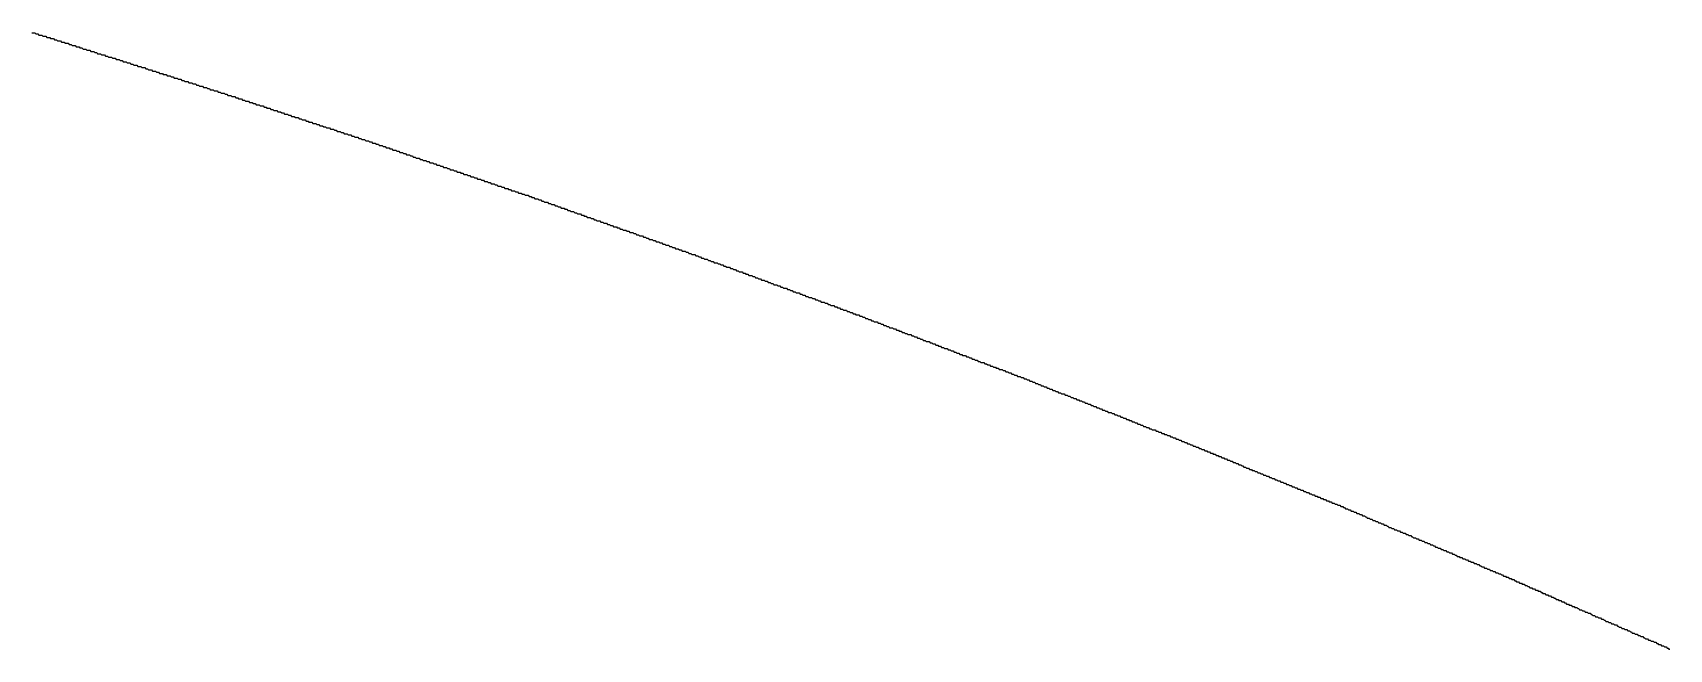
# Model space of a CAD drawing. Header units: millimetres. Extents: x 41 to 1041, y 1148 to 1248.
# Drawn here: x 300.24 to 314.35, y 1179.87 to 1185.18 of the extents above; entities that cross this region are included whole.
import ezdxf

# ---------------------------------------------------------------- set-up
doc = ezdxf.new("R2010")
doc.units = ezdxf.units.MM

msp = doc.modelspace()

# ---------------------------------------------------------------- linework, layer by layer
at = {"color": 3}
msp.add_polyline3d([(300.238, 1185.175, 0), (300.247, 1185.175, 0), (300.255, 1185.175, 0), (300.264, 1185.175, 0), (300.272, 1185.165, 0), (300.281, 1185.165, 0), (300.289, 1185.165, 0), (300.298, 1185.155, 0), (300.306, 1185.155, 0), (300.315, 1185.155, 0), (300.323, 1185.155, 0), (300.331, 1185.145, 0), (300.34, 1185.145, 0), (300.348, 1185.145, 0), (300.357, 1185.145, 0), (300.365, 1185.135, 0), (300.374, 1185.135, 0), (300.382, 1185.135, 0), (300.391, 1185.135, 0), (300.399, 1185.125, 0), (300.408, 1185.125, 0), (300.416, 1185.125, 0), (300.425, 1185.125, 0), (300.433, 1185.115, 0), (300.441, 1185.115, 0), (300.45, 1185.115, 0), (300.458, 1185.105, 0), (300.467, 1185.105, 0), (300.475, 1185.105, 0), (300.484, 1185.105, 0), (300.492, 1185.095, 0), (300.501, 1185.095, 0), (300.509, 1185.095, 0), (300.517, 1185.095, 0), (300.526, 1185.085, 0), (300.534, 1185.085, 0), (300.543, 1185.085, 0), (300.551, 1185.085, 0), (300.56, 1185.075, 0), (300.568, 1185.075, 0), (300.577, 1185.075, 0), (300.585, 1185.065, 0), (300.593, 1185.065, 0), (300.602, 1185.065, 0), (300.61, 1185.065, 0), (300.619, 1185.055, 0), (300.627, 1185.055, 0), (300.636, 1185.055, 0), (300.644, 1185.055, 0), (300.652, 1185.045, 0), (300.661, 1185.045, 0), (300.669, 1185.045, 0), (300.678, 1185.035, 0), (300.686, 1185.035, 0), (300.695, 1185.035, 0), (300.703, 1185.035, 0), (300.712, 1185.025, 0), (300.72, 1185.025, 0), (300.728, 1185.025, 0), (300.737, 1185.025, 0), (300.745, 1185.015, 0), (300.754, 1185.015, 0), (300.762, 1185.015, 0), (300.771, 1185.015, 0), (300.779, 1185.005, 0), (300.788, 1185.005, 0), (300.796, 1185.005, 0), (300.804, 1184.995, 0), (300.813, 1184.995, 0), (300.821, 1184.995, 0), (300.83, 1184.995, 0), (300.838, 1184.985, 0), (300.847, 1184.985, 0), (300.855, 1184.985, 0), (300.864, 1184.985, 0), (300.872, 1184.975, 0), (300.88, 1184.975, 0), (300.889, 1184.975, 0), (300.897, 1184.965, 0), (300.906, 1184.965, 0), (300.914, 1184.965, 0), (300.923, 1184.965, 0), (300.931, 1184.955, 0), (300.94, 1184.955, 0), (300.948, 1184.955, 0), (300.956, 1184.955, 0), (300.965, 1184.945, 0), (300.973, 1184.945, 0), (300.982, 1184.945, 0), (300.99, 1184.945, 0), (300.999, 1184.935, 0), (301.007, 1184.935, 0), (301.016, 1184.935, 0), (301.024, 1184.925, 0), (301.032, 1184.925, 0), (301.041, 1184.925, 0), (301.049, 1184.925, 0), (301.058, 1184.915, 0), (301.066, 1184.915, 0), (301.075, 1184.915, 0), (301.083, 1184.915, 0), (301.091, 1184.905, 0), (301.1, 1184.905, 0), (301.108, 1184.905, 0), (301.117, 1184.895, 0), (301.125, 1184.895, 0), (301.134, 1184.895, 0), (301.142, 1184.895, 0), (301.151, 1184.885, 0), (301.159, 1184.885, 0), (301.167, 1184.885, 0), (301.176, 1184.885, 0), (301.184, 1184.875, 0), (301.193, 1184.875, 0), (301.201, 1184.875, 0), (301.21, 1184.875, 0), (301.218, 1184.865, 0), (301.227, 1184.865, 0), (301.235, 1184.865, 0), (301.243, 1184.855, 0), (301.252, 1184.855, 0), (301.26, 1184.855, 0), (301.269, 1184.855, 0), (301.277, 1184.845, 0), (301.286, 1184.845, 0), (301.294, 1184.845, 0), (301.303, 1184.845, 0), (301.311, 1184.835, 0), (301.319, 1184.835, 0), (301.328, 1184.835, 0), (301.336, 1184.825, 0), (301.345, 1184.825, 0), (301.353, 1184.825, 0), (301.362, 1184.825, 0), (301.37, 1184.815, 0), (301.379, 1184.815, 0), (301.387, 1184.815, 0), (301.395, 1184.815, 0), (301.404, 1184.805, 0), (301.412, 1184.805, 0), (301.421, 1184.805, 0), (301.429, 1184.805, 0), (301.438, 1184.795, 0), (301.446, 1184.795, 0), (301.455, 1184.795, 0), (301.463, 1184.785, 0), (301.471, 1184.785, 0), (301.48, 1184.785, 0), (301.488, 1184.785, 0), (301.497, 1184.775, 0), (301.505, 1184.775, 0), (301.514, 1184.775, 0), (301.522, 1184.775, 0), (301.531, 1184.765, 0), (301.539, 1184.765, 0), (301.547, 1184.765, 0), (301.556, 1184.755, 0), (301.564, 1184.755, 0), (301.573, 1184.755, 0), (301.581, 1184.755, 0), (301.59, 1184.745, 0), (301.598, 1184.745, 0), (301.606, 1184.745, 0), (301.615, 1184.745, 0), (301.623, 1184.735, 0), (301.632, 1184.735, 0), (301.64, 1184.735, 0), (301.649, 1184.735, 0), (301.657, 1184.725, 0), (301.666, 1184.725, 0), (301.674, 1184.725, 0), (301.682, 1184.715, 0), (301.691, 1184.715, 0), (301.699, 1184.715, 0), (301.708, 1184.715, 0), (301.716, 1184.705, 0), (301.725, 1184.705, 0), (301.733, 1184.705, 0), (301.742, 1184.705, 0), (301.75, 1184.695, 0), (301.758, 1184.695, 0), (301.767, 1184.695, 0), (301.775, 1184.685, 0), (301.784, 1184.685, 0), (301.792, 1184.685, 0), (301.801, 1184.685, 0), (301.809, 1184.675, 0), (301.817, 1184.675, 0), (301.826, 1184.675, 0), (301.834, 1184.675, 0), (301.843, 1184.665, 0), (301.851, 1184.665, 0), (301.86, 1184.665, 0), (301.868, 1184.655, 0), (301.876, 1184.655, 0), (301.885, 1184.655, 0), (301.893, 1184.655, 0), (301.902, 1184.645, 0), (301.91, 1184.645, 0), (301.918, 1184.645, 0), (301.927, 1184.635, 0), (301.935, 1184.635, 0), (301.944, 1184.635, 0), (301.952, 1184.635, 0), (301.961, 1184.625, 0), (301.969, 1184.625, 0), (301.977, 1184.625, 0), (301.986, 1184.625, 0), (301.994, 1184.615, 0), (302.003, 1184.615, 0), (302.011, 1184.615, 0), (302.019, 1184.605, 0), (302.028, 1184.605, 0), (302.036, 1184.605, 0), (302.045, 1184.605, 0), (302.053, 1184.595, 0), (302.061, 1184.595, 0), (302.07, 1184.595, 0), (302.078, 1184.585, 0), (302.087, 1184.585, 0), (302.095, 1184.585, 0), (302.104, 1184.585, 0), (302.112, 1184.575, 0), (302.12, 1184.575, 0), (302.129, 1184.575, 0), (302.137, 1184.575, 0), (302.146, 1184.565, 0), (302.154, 1184.565, 0), (302.162, 1184.565, 0), (302.171, 1184.555, 0), (302.179, 1184.555, 0), (302.188, 1184.555, 0), (302.196, 1184.555, 0), (302.205, 1184.545, 0), (302.213, 1184.545, 0), (302.221, 1184.545, 0), (302.23, 1184.545, 0), (302.238, 1184.535, 0), (302.247, 1184.535, 0), (302.255, 1184.535, 0), (302.263, 1184.525, 0), (302.272, 1184.525, 0), (302.28, 1184.525, 0), (302.289, 1184.525, 0), (302.297, 1184.515, 0), (302.306, 1184.515, 0), (302.314, 1184.515, 0), (302.322, 1184.505, 0), (302.331, 1184.505, 0), (302.339, 1184.505, 0), (302.348, 1184.505, 0), (302.356, 1184.495, 0), (302.364, 1184.495, 0), (302.373, 1184.495, 0), (302.381, 1184.495, 0), (302.39, 1184.485, 0), (302.398, 1184.485, 0), (302.407, 1184.485, 0), (302.415, 1184.475, 0), (302.423, 1184.475, 0), (302.432, 1184.475, 0), (302.44, 1184.475, 0), (302.449, 1184.465, 0), (302.457, 1184.465, 0), (302.465, 1184.465, 0), (302.474, 1184.455, 0), (302.482, 1184.455, 0), (302.491, 1184.455, 0), (302.499, 1184.455, 0), (302.508, 1184.445, 0), (302.516, 1184.445, 0), (302.524, 1184.445, 0), (302.533, 1184.445, 0), (302.541, 1184.435, 0), (302.55, 1184.435, 0), (302.558, 1184.435, 0), (302.566, 1184.425, 0), (302.575, 1184.425, 0), (302.583, 1184.425, 0), (302.592, 1184.425, 0), (302.6, 1184.415, 0), (302.609, 1184.415, 0), (302.617, 1184.415, 0), (302.625, 1184.405, 0), (302.634, 1184.405, 0), (302.642, 1184.405, 0), (302.651, 1184.405, 0), (302.659, 1184.395, 0), (302.667, 1184.395, 0), (302.676, 1184.395, 0), (302.684, 1184.395, 0), (302.693, 1184.385, 0), (302.701, 1184.385, 0), (302.71, 1184.385, 0), (302.718, 1184.375, 0), (302.726, 1184.375, 0), (302.735, 1184.375, 0), (302.743, 1184.375, 0), (302.752, 1184.365, 0), (302.76, 1184.365, 0), (302.768, 1184.365, 0), (302.777, 1184.355, 0), (302.785, 1184.355, 0), (302.794, 1184.355, 0), (302.802, 1184.355, 0), (302.811, 1184.345, 0), (302.819, 1184.345, 0), (302.827, 1184.345, 0), (302.836, 1184.345, 0), (302.844, 1184.335, 0), (302.853, 1184.335, 0), (302.861, 1184.335, 0), (302.869, 1184.325, 0), (302.878, 1184.325, 0), (302.886, 1184.325, 0), (302.895, 1184.325, 0), (302.903, 1184.315, 0), (302.912, 1184.315, 0), (302.92, 1184.315, 0), (302.928, 1184.305, 0), (302.937, 1184.305, 0), (302.945, 1184.305, 0), (302.954, 1184.305, 0), (302.962, 1184.295, 0), (302.97, 1184.295, 0), (302.979, 1184.295, 0), (302.987, 1184.295, 0), (302.996, 1184.285, 0), (303.004, 1184.285, 0), (303.013, 1184.285, 0), (303.021, 1184.275, 0), (303.029, 1184.275, 0), (303.038, 1184.275, 0), (303.046, 1184.275, 0), (303.055, 1184.265, 0), (303.063, 1184.265, 0), (303.071, 1184.265, 0), (303.08, 1184.255, 0), (303.088, 1184.255, 0), (303.097, 1184.255, 0), (303.105, 1184.255, 0), (303.114, 1184.245, 0), (303.122, 1184.245, 0), (303.13, 1184.245, 0), (303.139, 1184.245, 0), (303.147, 1184.235, 0), (303.156, 1184.235, 0), (303.164, 1184.235, 0), (303.172, 1184.225, 0), (303.181, 1184.225, 0), (303.189, 1184.225, 0), (303.197, 1184.225, 0), (303.206, 1184.215, 0), (303.214, 1184.215, 0), (303.223, 1184.215, 0), (303.231, 1184.205, 0), (303.239, 1184.205, 0), (303.248, 1184.205, 0), (303.256, 1184.205, 0), (303.265, 1184.195, 0), (303.273, 1184.195, 0), (303.281, 1184.195, 0), (303.29, 1184.185, 0), (303.298, 1184.185, 0), (303.306, 1184.185, 0), (303.315, 1184.185, 0), (303.323, 1184.175, 0), (303.332, 1184.175, 0), (303.34, 1184.175, 0), (303.348, 1184.165, 0), (303.357, 1184.165, 0), (303.365, 1184.165, 0), (303.374, 1184.165, 0), (303.382, 1184.155, 0), (303.39, 1184.155, 0), (303.399, 1184.155, 0), (303.407, 1184.145, 0), (303.415, 1184.145, 0), (303.424, 1184.145, 0), (303.432, 1184.145, 0), (303.441, 1184.135, 0), (303.449, 1184.135, 0), (303.457, 1184.135, 0), (303.466, 1184.125, 0), (303.474, 1184.125, 0), (303.483, 1184.125, 0), (303.491, 1184.125, 0), (303.499, 1184.115, 0), (303.508, 1184.115, 0), (303.516, 1184.115, 0), (303.524, 1184.105, 0), (303.533, 1184.105, 0), (303.541, 1184.105, 0), (303.55, 1184.095, 0), (303.558, 1184.095, 0), (303.566, 1184.095, 0), (303.575, 1184.095, 0), (303.583, 1184.085, 0), (303.592, 1184.085, 0), (303.6, 1184.085, 0), (303.608, 1184.075, 0), (303.617, 1184.075, 0), (303.625, 1184.075, 0), (303.633, 1184.075, 0), (303.642, 1184.065, 0), (303.65, 1184.065, 0), (303.659, 1184.065, 0), (303.667, 1184.055, 0), (303.675, 1184.055, 0), (303.684, 1184.055, 0), (303.692, 1184.055, 0), (303.701, 1184.045, 0), (303.709, 1184.045, 0), (303.717, 1184.045, 0), (303.726, 1184.035, 0), (303.734, 1184.035, 0), (303.742, 1184.035, 0), (303.751, 1184.035, 0), (303.759, 1184.025, 0), (303.768, 1184.025, 0), (303.776, 1184.025, 0), (303.784, 1184.015, 0), (303.793, 1184.015, 0), (303.801, 1184.015, 0), (303.81, 1184.015, 0), (303.818, 1184.005, 0), (303.826, 1184.005, 0), (303.835, 1184.005, 0), (303.843, 1183.995, 0), (303.851, 1183.995, 0), (303.86, 1183.995, 0), (303.868, 1183.995, 0), (303.877, 1183.985, 0), (303.885, 1183.985, 0), (303.893, 1183.985, 0), (303.902, 1183.975, 0), (303.91, 1183.975, 0), (303.919, 1183.975, 0), (303.927, 1183.975, 0), (303.935, 1183.965, 0), (303.944, 1183.965, 0), (303.952, 1183.965, 0), (303.96, 1183.955, 0), (303.969, 1183.955, 0), (303.977, 1183.955, 0), (303.986, 1183.955, 0), (303.994, 1183.945, 0), (304.002, 1183.945, 0), (304.011, 1183.945, 0), (304.019, 1183.935, 0), (304.028, 1183.935, 0), (304.036, 1183.935, 0), (304.044, 1183.935, 0), (304.053, 1183.925, 0), (304.061, 1183.925, 0), (304.069, 1183.925, 0), (304.078, 1183.915, 0), (304.086, 1183.915, 0), (304.095, 1183.915, 0), (304.103, 1183.915, 0), (304.111, 1183.905, 0), (304.12, 1183.905, 0), (304.128, 1183.905, 0), (304.137, 1183.895, 0), (304.145, 1183.895, 0), (304.153, 1183.895, 0), (304.162, 1183.895, 0), (304.17, 1183.885, 0), (304.178, 1183.885, 0), (304.187, 1183.885, 0), (304.195, 1183.875, 0), (304.204, 1183.875, 0), (304.212, 1183.875, 0), (304.22, 1183.875, 0), (304.229, 1183.865, 0), (304.237, 1183.865, 0), (304.246, 1183.865, 0), (304.254, 1183.855, 0), (304.262, 1183.855, 0), (304.271, 1183.855, 0), (304.279, 1183.855, 0), (304.287, 1183.845, 0), (304.296, 1183.845, 0), (304.304, 1183.845, 0), (304.313, 1183.835, 0), (304.321, 1183.835, 0), (304.329, 1183.835, 0), (304.338, 1183.835, 0), (304.346, 1183.825, 0), (304.355, 1183.825, 0), (304.363, 1183.825, 0), (304.371, 1183.815, 0), (304.38, 1183.815, 0), (304.388, 1183.815, 0), (304.396, 1183.815, 0), (304.405, 1183.805, 0), (304.413, 1183.805, 0), (304.422, 1183.805, 0), (304.43, 1183.795, 0), (304.438, 1183.795, 0), (304.447, 1183.795, 0), (304.455, 1183.795, 0), (304.464, 1183.785, 0), (304.472, 1183.785, 0), (304.48, 1183.785, 0), (304.489, 1183.775, 0), (304.497, 1183.775, 0), (304.505, 1183.775, 0), (304.514, 1183.775, 0), (304.522, 1183.765, 0), (304.531, 1183.765, 0), (304.539, 1183.765, 0), (304.547, 1183.755, 0), (304.556, 1183.755, 0), (304.564, 1183.755, 0), (304.572, 1183.745, 0), (304.581, 1183.745, 0), (304.589, 1183.745, 0), (304.597, 1183.745, 0), (304.606, 1183.735, 0), (304.614, 1183.735, 0), (304.622, 1183.735, 0), (304.631, 1183.725, 0), (304.639, 1183.725, 0), (304.647, 1183.725, 0), (304.656, 1183.715, 0), (304.664, 1183.715, 0), (304.673, 1183.715, 0), (304.681, 1183.715, 0), (304.689, 1183.705, 0), (304.698, 1183.705, 0), (304.706, 1183.705, 0), (304.714, 1183.695, 0), (304.723, 1183.695, 0), (304.731, 1183.695, 0), (304.739, 1183.695, 0), (304.748, 1183.685, 0), (304.756, 1183.685, 0), (304.764, 1183.685, 0), (304.773, 1183.675, 0), (304.781, 1183.675, 0), (304.789, 1183.675, 0), (304.798, 1183.665, 0), (304.806, 1183.665, 0), (304.814, 1183.665, 0), (304.823, 1183.665, 0), (304.831, 1183.655, 0), (304.84, 1183.655, 0), (304.848, 1183.655, 0), (304.856, 1183.645, 0), (304.865, 1183.645, 0), (304.873, 1183.645, 0), (304.881, 1183.635, 0), (304.89, 1183.635, 0), (304.898, 1183.635, 0), (304.906, 1183.635, 0), (304.915, 1183.625, 0), (304.923, 1183.625, 0), (304.931, 1183.625, 0), (304.94, 1183.615, 0), (304.948, 1183.615, 0), (304.956, 1183.615, 0), (304.965, 1183.615, 0), (304.973, 1183.605, 0), (304.982, 1183.605, 0), (304.99, 1183.605, 0), (304.998, 1183.595, 0), (305.007, 1183.595, 0), (305.015, 1183.595, 0), (305.023, 1183.585, 0), (305.032, 1183.585, 0), (305.04, 1183.585, 0), (305.048, 1183.585, 0), (305.057, 1183.575, 0), (305.065, 1183.575, 0), (305.073, 1183.575, 0), (305.082, 1183.565, 0), (305.09, 1183.565, 0), (305.098, 1183.565, 0), (305.107, 1183.555, 0), (305.115, 1183.555, 0), (305.123, 1183.555, 0), (305.132, 1183.555, 0), (305.14, 1183.545, 0), (305.149, 1183.545, 0), (305.157, 1183.545, 0), (305.165, 1183.535, 0), (305.174, 1183.535, 0), (305.182, 1183.535, 0), (305.19, 1183.535, 0), (305.199, 1183.525, 0), (305.207, 1183.525, 0), (305.215, 1183.525, 0), (305.224, 1183.515, 0), (305.232, 1183.515, 0), (305.24, 1183.515, 0), (305.249, 1183.505, 0), (305.257, 1183.505, 0), (305.265, 1183.505, 0), (305.274, 1183.505, 0), (305.282, 1183.495, 0), (305.291, 1183.495, 0), (305.299, 1183.495, 0), (305.307, 1183.485, 0), (305.316, 1183.485, 0), (305.324, 1183.485, 0), (305.332, 1183.475, 0), (305.341, 1183.475, 0), (305.349, 1183.475, 0), (305.357, 1183.475, 0), (305.366, 1183.465, 0), (305.374, 1183.465, 0), (305.382, 1183.465, 0), (305.391, 1183.455, 0), (305.399, 1183.455, 0), (305.407, 1183.455, 0), (305.416, 1183.455, 0), (305.424, 1183.445, 0), (305.433, 1183.445, 0), (305.441, 1183.445, 0), (305.449, 1183.435, 0), (305.458, 1183.435, 0), (305.466, 1183.435, 0), (305.474, 1183.425, 0), (305.483, 1183.425, 0), (305.491, 1183.425, 0), (305.499, 1183.425, 0), (305.508, 1183.415, 0), (305.516, 1183.415, 0), (305.524, 1183.415, 0), (305.533, 1183.405, 0), (305.541, 1183.405, 0), (305.549, 1183.405, 0), (305.558, 1183.395, 0), (305.566, 1183.395, 0), (305.574, 1183.395, 0), (305.583, 1183.395, 0), (305.591, 1183.385, 0), (305.6, 1183.385, 0), (305.608, 1183.385, 0), (305.616, 1183.375, 0), (305.625, 1183.375, 0), (305.633, 1183.375, 0), (305.641, 1183.375, 0), (305.65, 1183.365, 0), (305.658, 1183.365, 0), (305.666, 1183.365, 0), (305.675, 1183.355, 0), (305.683, 1183.355, 0), (305.691, 1183.355, 0), (305.7, 1183.345, 0), (305.708, 1183.345, 0), (305.716, 1183.345, 0), (305.725, 1183.345, 0), (305.733, 1183.335, 0), (305.742, 1183.335, 0), (305.75, 1183.335, 0), (305.758, 1183.325, 0), (305.767, 1183.325, 0), (305.775, 1183.325, 0), (305.783, 1183.315, 0), (305.792, 1183.315, 0), (305.8, 1183.315, 0), (305.808, 1183.315, 0), (305.817, 1183.305, 0), (305.825, 1183.305, 0), (305.833, 1183.305, 0), (305.842, 1183.295, 0), (305.85, 1183.295, 0), (305.858, 1183.295, 0), (305.867, 1183.295, 0), (305.875, 1183.285, 0), (305.884, 1183.285, 0), (305.892, 1183.285, 0), (305.9, 1183.275, 0), (305.909, 1183.275, 0), (305.917, 1183.275, 0), (305.925, 1183.265, 0), (305.934, 1183.265, 0), (305.942, 1183.265, 0), (305.95, 1183.265, 0), (305.959, 1183.255, 0), (305.967, 1183.255, 0), (305.975, 1183.255, 0), (305.984, 1183.245, 0), (305.992, 1183.245, 0), (306, 1183.245, 0), (306.008, 1183.235, 0), (306.017, 1183.235, 0), (306.025, 1183.235, 0), (306.033, 1183.225, 0), (306.042, 1183.225, 0), (306.05, 1183.225, 0), (306.058, 1183.225, 0), (306.067, 1183.215, 0), (306.075, 1183.215, 0), (306.083, 1183.215, 0), (306.092, 1183.205, 0), (306.1, 1183.205, 0), (306.108, 1183.205, 0), (306.117, 1183.195, 0), (306.125, 1183.195, 0), (306.133, 1183.195, 0), (306.142, 1183.195, 0), (306.15, 1183.185, 0), (306.158, 1183.185, 0), (306.166, 1183.185, 0), (306.175, 1183.175, 0), (306.183, 1183.175, 0), (306.191, 1183.175, 0), (306.2, 1183.165, 0), (306.208, 1183.165, 0), (306.216, 1183.165, 0), (306.225, 1183.155, 0), (306.233, 1183.155, 0), (306.241, 1183.155, 0), (306.25, 1183.155, 0), (306.258, 1183.145, 0), (306.266, 1183.145, 0), (306.275, 1183.145, 0), (306.283, 1183.135, 0), (306.291, 1183.135, 0), (306.3, 1183.135, 0), (306.308, 1183.125, 0), (306.316, 1183.125, 0), (306.325, 1183.125, 0), (306.333, 1183.115, 0), (306.341, 1183.115, 0), (306.349, 1183.115, 0), (306.358, 1183.115, 0), (306.366, 1183.105, 0), (306.374, 1183.105, 0), (306.383, 1183.105, 0), (306.391, 1183.095, 0), (306.399, 1183.095, 0), (306.408, 1183.095, 0), (306.416, 1183.085, 0), (306.424, 1183.085, 0), (306.433, 1183.085, 0), (306.441, 1183.085, 0), (306.449, 1183.075, 0), (306.458, 1183.075, 0), (306.466, 1183.075, 0), (306.474, 1183.065, 0), (306.483, 1183.065, 0), (306.491, 1183.065, 0), (306.499, 1183.055, 0), (306.507, 1183.055, 0), (306.516, 1183.055, 0), (306.524, 1183.045, 0), (306.532, 1183.045, 0), (306.541, 1183.045, 0), (306.549, 1183.045, 0), (306.557, 1183.035, 0), (306.566, 1183.035, 0), (306.574, 1183.035, 0), (306.582, 1183.025, 0), (306.591, 1183.025, 0), (306.599, 1183.025, 0), (306.607, 1183.015, 0), (306.616, 1183.015, 0), (306.624, 1183.015, 0), (306.632, 1183.005, 0), (306.641, 1183.005, 0), (306.649, 1183.005, 0), (306.657, 1183.005, 0), (306.666, 1182.995, 0), (306.674, 1182.995, 0), (306.682, 1182.995, 0), (306.69, 1182.985, 0), (306.699, 1182.985, 0), (306.707, 1182.985, 0), (306.715, 1182.975, 0), (306.724, 1182.975, 0), (306.732, 1182.975, 0), (306.74, 1182.975, 0), (306.749, 1182.965, 0), (306.757, 1182.965, 0), (306.765, 1182.965, 0), (306.774, 1182.955, 0), (306.782, 1182.955, 0), (306.79, 1182.955, 0), (306.799, 1182.945, 0), (306.807, 1182.945, 0), (306.815, 1182.945, 0), (306.824, 1182.935, 0), (306.832, 1182.935, 0), (306.84, 1182.935, 0), (306.848, 1182.935, 0), (306.857, 1182.925, 0), (306.865, 1182.925, 0), (306.873, 1182.925, 0), (306.882, 1182.915, 0), (306.89, 1182.915, 0), (306.898, 1182.915, 0), (306.907, 1182.905, 0), (306.915, 1182.905, 0), (306.923, 1182.905, 0), (306.932, 1182.895, 0), (306.94, 1182.895, 0), (306.948, 1182.895, 0), (306.957, 1182.895, 0), (306.965, 1182.885, 0), (306.973, 1182.885, 0), (306.982, 1182.885, 0), (306.99, 1182.875, 0), (306.998, 1182.875, 0), (307.007, 1182.875, 0), (307.015, 1182.865, 0), (307.023, 1182.865, 0), (307.031, 1182.865, 0), (307.04, 1182.855, 0), (307.048, 1182.855, 0), (307.056, 1182.855, 0), (307.065, 1182.855, 0), (307.073, 1182.845, 0), (307.081, 1182.845, 0), (307.09, 1182.845, 0), (307.098, 1182.835, 0), (307.106, 1182.835, 0), (307.115, 1182.835, 0), (307.123, 1182.825, 0), (307.131, 1182.825, 0), (307.14, 1182.825, 0), (307.148, 1182.825, 0), (307.156, 1182.815, 0), (307.165, 1182.815, 0), (307.173, 1182.815, 0), (307.181, 1182.805, 0), (307.189, 1182.805, 0), (307.198, 1182.805, 0), (307.206, 1182.795, 0), (307.214, 1182.795, 0), (307.223, 1182.795, 0), (307.231, 1182.785, 0), (307.239, 1182.785, 0), (307.248, 1182.785, 0), (307.256, 1182.785, 0), (307.264, 1182.775, 0), (307.273, 1182.775, 0), (307.281, 1182.775, 0), (307.289, 1182.765, 0), (307.298, 1182.765, 0), (307.306, 1182.765, 0), (307.314, 1182.755, 0), (307.323, 1182.755, 0), (307.331, 1182.755, 0), (307.339, 1182.745, 0), (307.348, 1182.745, 0), (307.356, 1182.745, 0), (307.364, 1182.745, 0), (307.372, 1182.735, 0), (307.381, 1182.735, 0), (307.389, 1182.735, 0), (307.397, 1182.725, 0), (307.405, 1182.725, 0), (307.414, 1182.725, 0), (307.422, 1182.715, 0), (307.43, 1182.715, 0), (307.439, 1182.715, 0), (307.447, 1182.705, 0), (307.455, 1182.705, 0), (307.463, 1182.705, 0), (307.472, 1182.695, 0), (307.48, 1182.695, 0), (307.488, 1182.695, 0), (307.497, 1182.685, 0), (307.505, 1182.685, 0), (307.513, 1182.685, 0), (307.521, 1182.685, 0), (307.53, 1182.675, 0), (307.538, 1182.675, 0), (307.546, 1182.675, 0), (307.555, 1182.665, 0), (307.563, 1182.665, 0), (307.571, 1182.665, 0), (307.579, 1182.655, 0), (307.588, 1182.655, 0), (307.596, 1182.655, 0), (307.604, 1182.645, 0), (307.612, 1182.645, 0), (307.621, 1182.645, 0), (307.629, 1182.635, 0), (307.637, 1182.635, 0), (307.646, 1182.635, 0), (307.654, 1182.635, 0), (307.662, 1182.625, 0), (307.67, 1182.625, 0), (307.679, 1182.625, 0), (307.687, 1182.615, 0), (307.695, 1182.615, 0), (307.704, 1182.615, 0), (307.712, 1182.605, 0), (307.72, 1182.605, 0), (307.728, 1182.605, 0), (307.737, 1182.595, 0), (307.745, 1182.595, 0), (307.753, 1182.595, 0), (307.762, 1182.585, 0), (307.77, 1182.585, 0), (307.778, 1182.585, 0), (307.786, 1182.575, 0), (307.795, 1182.575, 0), (307.803, 1182.575, 0), (307.811, 1182.575, 0), (307.819, 1182.565, 0), (307.828, 1182.565, 0), (307.836, 1182.565, 0), (307.844, 1182.555, 0), (307.853, 1182.555, 0), (307.861, 1182.555, 0), (307.869, 1182.545, 0), (307.877, 1182.545, 0), (307.886, 1182.545, 0), (307.894, 1182.535, 0), (307.902, 1182.535, 0), (307.911, 1182.535, 0), (307.919, 1182.525, 0), (307.927, 1182.525, 0), (307.935, 1182.525, 0), (307.944, 1182.515, 0), (307.952, 1182.515, 0), (307.96, 1182.515, 0), (307.969, 1182.515, 0), (307.977, 1182.505, 0), (307.985, 1182.505, 0), (307.993, 1182.505, 0), (308.002, 1182.495, 0), (308.01, 1182.495, 0), (308.018, 1182.495, 0), (308.026, 1182.485, 0), (308.035, 1182.485, 0), (308.043, 1182.485, 0), (308.051, 1182.475, 0), (308.06, 1182.475, 0), (308.068, 1182.475, 0), (308.076, 1182.465, 0), (308.084, 1182.465, 0), (308.093, 1182.465, 0), (308.101, 1182.455, 0), (308.109, 1182.455, 0), (308.118, 1182.455, 0), (308.126, 1182.455, 0), (308.134, 1182.445, 0), (308.142, 1182.445, 0), (308.151, 1182.445, 0), (308.159, 1182.435, 0), (308.167, 1182.435, 0), (308.176, 1182.435, 0), (308.184, 1182.425, 0), (308.192, 1182.425, 0), (308.2, 1182.425, 0), (308.209, 1182.415, 0), (308.217, 1182.415, 0), (308.225, 1182.415, 0), (308.233, 1182.405, 0), (308.242, 1182.405, 0), (308.25, 1182.405, 0), (308.258, 1182.395, 0), (308.267, 1182.395, 0), (308.275, 1182.395, 0), (308.283, 1182.395, 0), (308.291, 1182.385, 0), (308.3, 1182.385, 0), (308.308, 1182.385, 0), (308.316, 1182.375, 0), (308.325, 1182.375, 0), (308.333, 1182.375, 0), (308.341, 1182.365, 0), (308.349, 1182.365, 0), (308.358, 1182.365, 0), (308.366, 1182.355, 0), (308.374, 1182.355, 0), (308.383, 1182.355, 0), (308.391, 1182.345, 0), (308.399, 1182.345, 0), (308.407, 1182.345, 0), (308.416, 1182.335, 0), (308.424, 1182.335, 0), (308.432, 1182.335, 0), (308.44, 1182.335, 0), (308.449, 1182.325, 0), (308.457, 1182.325, 0), (308.465, 1182.325, 0), (308.474, 1182.315, 0), (308.482, 1182.315, 0), (308.49, 1182.315, 0), (308.498, 1182.305, 0), (308.507, 1182.305, 0), (308.515, 1182.305, 0), (308.523, 1182.295, 0), (308.532, 1182.295, 0), (308.54, 1182.295, 0), (308.548, 1182.285, 0), (308.556, 1182.285, 0), (308.565, 1182.285, 0), (308.573, 1182.275, 0), (308.581, 1182.275, 0), (308.59, 1182.275, 0), (308.598, 1182.275, 0), (308.606, 1182.265, 0), (308.614, 1182.265, 0), (308.623, 1182.265, 0), (308.631, 1182.255, 0), (308.639, 1182.255, 0), (308.648, 1182.255, 0), (308.656, 1182.245, 0), (308.664, 1182.245, 0), (308.672, 1182.245, 0), (308.681, 1182.235, 0), (308.689, 1182.235, 0), (308.697, 1182.235, 0), (308.705, 1182.225, 0), (308.714, 1182.225, 0), (308.722, 1182.225, 0), (308.73, 1182.215, 0), (308.739, 1182.215, 0), (308.747, 1182.215, 0), (308.755, 1182.215, 0), (308.763, 1182.205, 0), (308.772, 1182.205, 0), (308.78, 1182.205, 0), (308.788, 1182.195, 0), (308.796, 1182.195, 0), (308.805, 1182.195, 0), (308.813, 1182.185, 0), (308.821, 1182.185, 0), (308.829, 1182.185, 0), (308.837, 1182.175, 0), (308.846, 1182.175, 0), (308.854, 1182.175, 0), (308.862, 1182.165, 0), (308.87, 1182.165, 0), (308.879, 1182.165, 0), (308.887, 1182.155, 0), (308.895, 1182.155, 0), (308.903, 1182.155, 0), (308.912, 1182.145, 0), (308.92, 1182.145, 0), (308.928, 1182.145, 0), (308.936, 1182.135, 0), (308.945, 1182.135, 0), (308.953, 1182.135, 0), (308.961, 1182.125, 0), (308.969, 1182.125, 0), (308.978, 1182.125, 0), (308.986, 1182.115, 0), (308.994, 1182.115, 0), (309.002, 1182.115, 0), (309.01, 1182.105, 0), (309.019, 1182.105, 0), (309.027, 1182.105, 0), (309.035, 1182.095, 0), (309.043, 1182.095, 0), (309.052, 1182.095, 0), (309.06, 1182.085, 0), (309.068, 1182.085, 0), (309.076, 1182.085, 0), (309.085, 1182.075, 0), (309.093, 1182.075, 0), (309.101, 1182.075, 0), (309.109, 1182.065, 0), (309.118, 1182.065, 0), (309.126, 1182.065, 0), (309.134, 1182.065, 0), (309.142, 1182.055, 0), (309.151, 1182.055, 0), (309.159, 1182.055, 0), (309.167, 1182.045, 0), (309.175, 1182.045, 0), (309.183, 1182.045, 0), (309.192, 1182.035, 0), (309.2, 1182.035, 0), (309.208, 1182.035, 0), (309.216, 1182.025, 0), (309.225, 1182.025, 0), (309.233, 1182.025, 0), (309.241, 1182.015, 0), (309.249, 1182.015, 0), (309.258, 1182.015, 0), (309.266, 1182.005, 0), (309.274, 1182.005, 0), (309.282, 1182.005, 0), (309.291, 1181.995, 0), (309.299, 1181.995, 0), (309.307, 1181.995, 0), (309.315, 1181.985, 0), (309.324, 1181.985, 0), (309.332, 1181.985, 0), (309.34, 1181.975, 0), (309.348, 1181.975, 0), (309.357, 1181.975, 0), (309.365, 1181.965, 0), (309.373, 1181.965, 0), (309.381, 1181.965, 0), (309.389, 1181.955, 0), (309.398, 1181.955, 0), (309.406, 1181.955, 0), (309.414, 1181.945, 0), (309.422, 1181.945, 0), (309.431, 1181.945, 0), (309.439, 1181.935, 0), (309.447, 1181.935, 0), (309.455, 1181.935, 0), (309.464, 1181.925, 0), (309.472, 1181.925, 0), (309.48, 1181.925, 0), (309.488, 1181.915, 0), (309.497, 1181.915, 0), (309.505, 1181.915, 0), (309.513, 1181.905, 0), (309.521, 1181.905, 0), (309.53, 1181.905, 0), (309.538, 1181.905, 0), (309.546, 1181.895, 0), (309.554, 1181.895, 0), (309.562, 1181.895, 0), (309.571, 1181.885, 0), (309.579, 1181.885, 0), (309.587, 1181.885, 0), (309.595, 1181.875, 0), (309.604, 1181.875, 0), (309.612, 1181.875, 0), (309.62, 1181.865, 0), (309.628, 1181.865, 0), (309.637, 1181.865, 0), (309.645, 1181.855, 0), (309.653, 1181.855, 0), (309.661, 1181.855, 0), (309.67, 1181.845, 0), (309.678, 1181.845, 0), (309.686, 1181.845, 0), (309.694, 1181.835, 0), (309.703, 1181.835, 0), (309.711, 1181.835, 0), (309.719, 1181.825, 0), (309.727, 1181.825, 0), (309.735, 1181.825, 0), (309.744, 1181.815, 0), (309.752, 1181.815, 0), (309.76, 1181.815, 0), (309.768, 1181.805, 0), (309.777, 1181.805, 0), (309.785, 1181.805, 0), (309.793, 1181.795, 0), (309.801, 1181.795, 0), (309.81, 1181.795, 0), (309.818, 1181.785, 0), (309.826, 1181.785, 0), (309.834, 1181.785, 0), (309.843, 1181.775, 0), (309.851, 1181.775, 0), (309.859, 1181.775, 0), (309.867, 1181.765, 0), (309.876, 1181.765, 0), (309.884, 1181.765, 0), (309.892, 1181.755, 0), (309.9, 1181.755, 0), (309.908, 1181.755, 0), (309.917, 1181.755, 0), (309.925, 1181.745, 0), (309.933, 1181.745, 0), (309.941, 1181.745, 0), (309.95, 1181.735, 0), (309.958, 1181.735, 0), (309.966, 1181.735, 0), (309.974, 1181.725, 0), (309.983, 1181.725, 0), (309.991, 1181.725, 0), (309.999, 1181.715, 0), (310.007, 1181.715, 0), (310.016, 1181.715, 0), (310.024, 1181.705, 0), (310.032, 1181.705, 0), (310.04, 1181.705, 0), (310.049, 1181.695, 0), (310.057, 1181.695, 0), (310.065, 1181.695, 0), (310.073, 1181.685, 0), (310.082, 1181.685, 0), (310.09, 1181.685, 0), (310.098, 1181.675, 0), (310.106, 1181.675, 0), (310.114, 1181.675, 0), (310.123, 1181.665, 0), (310.131, 1181.665, 0), (310.139, 1181.665, 0), (310.147, 1181.655, 0), (310.156, 1181.655, 0), (310.164, 1181.655, 0), (310.172, 1181.645, 0), (310.18, 1181.645, 0), (310.188, 1181.645, 0), (310.197, 1181.635, 0), (310.205, 1181.635, 0), (310.213, 1181.635, 0), (310.221, 1181.625, 0), (310.229, 1181.625, 0), (310.238, 1181.625, 0), (310.246, 1181.615, 0), (310.254, 1181.615, 0), (310.262, 1181.615, 0), (310.27, 1181.605, 0), (310.279, 1181.605, 0), (310.287, 1181.605, 0), (310.295, 1181.595, 0), (310.303, 1181.595, 0), (310.311, 1181.595, 0), (310.32, 1181.585, 0), (310.328, 1181.585, 0), (310.336, 1181.585, 0), (310.344, 1181.575, 0), (310.352, 1181.575, 0), (310.361, 1181.575, 0), (310.369, 1181.565, 0), (310.377, 1181.565, 0), (310.385, 1181.565, 0), (310.393, 1181.555, 0), (310.402, 1181.555, 0), (310.41, 1181.555, 0), (310.418, 1181.545, 0), (310.426, 1181.545, 0), (310.434, 1181.545, 0), (310.443, 1181.535, 0), (310.451, 1181.535, 0), (310.459, 1181.535, 0), (310.467, 1181.525, 0), (310.475, 1181.525, 0), (310.484, 1181.525, 0), (310.492, 1181.515, 0), (310.5, 1181.515, 0), (310.508, 1181.515, 0), (310.516, 1181.505, 0), (310.524, 1181.505, 0), (310.533, 1181.505, 0), (310.541, 1181.495, 0), (310.549, 1181.495, 0), (310.557, 1181.495, 0), (310.565, 1181.485, 0), (310.574, 1181.485, 0), (310.582, 1181.485, 0), (310.59, 1181.475, 0), (310.598, 1181.475, 0), (310.606, 1181.475, 0), (310.615, 1181.465, 0), (310.623, 1181.465, 0), (310.631, 1181.465, 0), (310.639, 1181.455, 0), (310.647, 1181.455, 0), (310.656, 1181.455, 0), (310.664, 1181.445, 0), (310.672, 1181.445, 0), (310.68, 1181.435, 0), (310.688, 1181.435, 0), (310.697, 1181.435, 0), (310.705, 1181.425, 0), (310.713, 1181.425, 0), (310.721, 1181.425, 0), (310.729, 1181.415, 0), (310.738, 1181.415, 0), (310.746, 1181.415, 0), (310.754, 1181.405, 0), (310.762, 1181.405, 0), (310.77, 1181.405, 0), (310.779, 1181.395, 0), (310.787, 1181.395, 0), (310.795, 1181.395, 0), (310.803, 1181.385, 0), (310.811, 1181.385, 0), (310.82, 1181.385, 0), (310.828, 1181.375, 0), (310.836, 1181.375, 0), (310.844, 1181.375, 0), (310.852, 1181.365, 0), (310.861, 1181.365, 0), (310.869, 1181.365, 0), (310.877, 1181.355, 0), (310.885, 1181.355, 0), (310.893, 1181.355, 0), (310.902, 1181.345, 0), (310.91, 1181.345, 0), (310.918, 1181.345, 0), (310.926, 1181.335, 0), (310.934, 1181.335, 0), (310.943, 1181.335, 0), (310.951, 1181.325, 0), (310.959, 1181.325, 0), (310.967, 1181.325, 0), (310.975, 1181.315, 0), (310.984, 1181.315, 0), (310.992, 1181.315, 0), (311, 1181.305, 0), (311.008, 1181.305, 0), (311.016, 1181.305, 0), (311.025, 1181.295, 0), (311.033, 1181.295, 0), (311.041, 1181.295, 0), (311.049, 1181.285, 0), (311.057, 1181.285, 0), (311.066, 1181.285, 0), (311.074, 1181.275, 0), (311.082, 1181.275, 0), (311.09, 1181.275, 0), (311.098, 1181.265, 0), (311.107, 1181.265, 0), (311.115, 1181.265, 0), (311.123, 1181.255, 0), (311.131, 1181.255, 0), (311.139, 1181.255, 0), (311.148, 1181.245, 0), (311.156, 1181.245, 0), (311.164, 1181.245, 0), (311.172, 1181.235, 0), (311.18, 1181.235, 0), (311.189, 1181.235, 0), (311.197, 1181.225, 0), (311.205, 1181.225, 0), (311.213, 1181.225, 0), (311.221, 1181.215, 0), (311.23, 1181.215, 0), (311.238, 1181.215, 0), (311.246, 1181.205, 0), (311.254, 1181.205, 0), (311.262, 1181.205, 0), (311.271, 1181.195, 0), (311.279, 1181.195, 0), (311.287, 1181.195, 0), (311.295, 1181.185, 0), (311.303, 1181.185, 0), (311.312, 1181.185, 0), (311.32, 1181.175, 0), (311.328, 1181.175, 0), (311.336, 1181.175, 0), (311.344, 1181.165, 0), (311.353, 1181.165, 0), (311.361, 1181.165, 0), (311.369, 1181.155, 0), (311.377, 1181.155, 0), (311.385, 1181.155, 0), (311.394, 1181.145, 0), (311.402, 1181.145, 0), (311.41, 1181.145, 0), (311.418, 1181.135, 0), (311.426, 1181.135, 0), (311.435, 1181.135, 0), (311.443, 1181.125, 0), (311.451, 1181.125, 0), (311.459, 1181.125, 0), (311.467, 1181.115, 0), (311.476, 1181.115, 0), (311.484, 1181.115, 0), (311.492, 1181.105, 0), (311.5, 1181.105, 0), (311.508, 1181.105, 0), (311.517, 1181.095, 0), (311.525, 1181.095, 0), (311.533, 1181.095, 0), (311.541, 1181.085, 0), (311.549, 1181.085, 0), (311.557, 1181.075, 0), (311.566, 1181.075, 0), (311.574, 1181.075, 0), (311.582, 1181.065, 0), (311.59, 1181.065, 0), (311.598, 1181.065, 0), (311.606, 1181.055, 0), (311.614, 1181.055, 0), (311.623, 1181.055, 0), (311.631, 1181.045, 0), (311.639, 1181.045, 0), (311.647, 1181.045, 0), (311.655, 1181.035, 0), (311.663, 1181.035, 0), (311.671, 1181.035, 0), (311.68, 1181.025, 0), (311.688, 1181.025, 0), (311.696, 1181.025, 0), (311.704, 1181.015, 0), (311.712, 1181.015, 0), (311.72, 1181.015, 0), (311.729, 1181.005, 0), (311.737, 1181.005, 0), (311.745, 1180.995, 0), (311.753, 1180.995, 0), (311.761, 1180.995, 0), (311.769, 1180.985, 0), (311.777, 1180.985, 0), (311.786, 1180.985, 0), (311.794, 1180.975, 0), (311.802, 1180.975, 0), (311.81, 1180.975, 0), (311.818, 1180.965, 0), (311.826, 1180.965, 0), (311.835, 1180.965, 0), (311.843, 1180.955, 0), (311.851, 1180.955, 0), (311.859, 1180.955, 0), (311.867, 1180.945, 0), (311.875, 1180.945, 0), (311.883, 1180.945, 0), (311.892, 1180.935, 0), (311.9, 1180.935, 0), (311.908, 1180.935, 0), (311.916, 1180.925, 0), (311.924, 1180.925, 0), (311.932, 1180.915, 0), (311.941, 1180.915, 0), (311.949, 1180.915, 0), (311.957, 1180.905, 0), (311.965, 1180.905, 0), (311.973, 1180.905, 0), (311.981, 1180.895, 0), (311.989, 1180.895, 0), (311.998, 1180.895, 0), (312.006, 1180.885, 0), (312.014, 1180.885, 0), (312.022, 1180.885, 0), (312.03, 1180.875, 0), (312.038, 1180.875, 0), (312.046, 1180.875, 0), (312.055, 1180.865, 0), (312.063, 1180.865, 0), (312.071, 1180.865, 0), (312.079, 1180.855, 0), (312.087, 1180.855, 0), (312.095, 1180.855, 0), (312.104, 1180.845, 0), (312.112, 1180.845, 0), (312.12, 1180.845, 0), (312.128, 1180.835, 0), (312.136, 1180.835, 0), (312.144, 1180.825, 0), (312.152, 1180.825, 0), (312.161, 1180.825, 0), (312.169, 1180.815, 0), (312.177, 1180.815, 0), (312.185, 1180.815, 0), (312.193, 1180.805, 0), (312.201, 1180.805, 0), (312.21, 1180.805, 0), (312.218, 1180.795, 0), (312.226, 1180.795, 0), (312.234, 1180.795, 0), (312.242, 1180.785, 0), (312.25, 1180.785, 0), (312.258, 1180.785, 0), (312.267, 1180.775, 0), (312.275, 1180.775, 0), (312.283, 1180.775, 0), (312.291, 1180.765, 0), (312.299, 1180.765, 0), (312.307, 1180.765, 0), (312.316, 1180.755, 0), (312.324, 1180.755, 0), (312.332, 1180.745, 0), (312.34, 1180.745, 0), (312.348, 1180.745, 0), (312.356, 1180.735, 0), (312.364, 1180.735, 0), (312.373, 1180.735, 0), (312.381, 1180.725, 0), (312.389, 1180.725, 0), (312.397, 1180.725, 0), (312.405, 1180.715, 0), (312.413, 1180.715, 0), (312.422, 1180.715, 0), (312.43, 1180.705, 0), (312.438, 1180.705, 0), (312.446, 1180.705, 0), (312.454, 1180.695, 0), (312.462, 1180.695, 0), (312.47, 1180.695, 0), (312.479, 1180.685, 0), (312.487, 1180.685, 0), (312.495, 1180.685, 0), (312.503, 1180.675, 0), (312.511, 1180.675, 0), (312.519, 1180.665, 0), (312.527, 1180.665, 0), (312.536, 1180.665, 0), (312.544, 1180.655, 0), (312.552, 1180.655, 0), (312.56, 1180.655, 0), (312.568, 1180.645, 0), (312.576, 1180.645, 0), (312.585, 1180.645, 0), (312.593, 1180.635, 0), (312.601, 1180.635, 0), (312.609, 1180.635, 0), (312.617, 1180.625, 0), (312.625, 1180.625, 0), (312.633, 1180.625, 0), (312.642, 1180.615, 0), (312.65, 1180.615, 0), (312.658, 1180.615, 0), (312.666, 1180.605, 0), (312.674, 1180.605, 0), (312.682, 1180.605, 0), (312.691, 1180.595, 0), (312.699, 1180.595, 0), (312.707, 1180.595, 0), (312.715, 1180.585, 0), (312.723, 1180.585, 0), (312.731, 1180.575, 0), (312.739, 1180.575, 0), (312.748, 1180.575, 0), (312.756, 1180.565, 0), (312.764, 1180.565, 0), (312.772, 1180.565, 0), (312.78, 1180.555, 0), (312.788, 1180.555, 0), (312.797, 1180.555, 0), (312.805, 1180.545, 0), (312.813, 1180.545, 0), (312.821, 1180.545, 0), (312.829, 1180.535, 0), (312.837, 1180.535, 0), (312.845, 1180.535, 0), (312.854, 1180.525, 0), (312.862, 1180.525, 0), (312.87, 1180.525, 0), (312.878, 1180.515, 0), (312.886, 1180.515, 0), (312.894, 1180.515, 0), (312.903, 1180.505, 0), (312.911, 1180.505, 0), (312.919, 1180.495, 0), (312.927, 1180.495, 0), (312.935, 1180.495, 0), (312.943, 1180.485, 0), (312.951, 1180.485, 0), (312.959, 1180.485, 0), (312.967, 1180.475, 0), (312.976, 1180.475, 0), (312.984, 1180.475, 0), (312.992, 1180.465, 0), (313, 1180.465, 0), (313.008, 1180.465, 0), (313.016, 1180.455, 0), (313.024, 1180.455, 0), (313.032, 1180.445, 0), (313.04, 1180.445, 0), (313.048, 1180.445, 0), (313.057, 1180.435, 0), (313.065, 1180.435, 0), (313.073, 1180.435, 0), (313.081, 1180.425, 0), (313.089, 1180.425, 0), (313.097, 1180.425, 0), (313.105, 1180.415, 0), (313.113, 1180.415, 0), (313.121, 1180.415, 0), (313.13, 1180.405, 0), (313.138, 1180.405, 0), (313.146, 1180.395, 0), (313.154, 1180.395, 0), (313.162, 1180.395, 0), (313.17, 1180.385, 0), (313.178, 1180.385, 0), (313.186, 1180.385, 0), (313.194, 1180.375, 0), (313.203, 1180.375, 0), (313.211, 1180.375, 0), (313.219, 1180.365, 0), (313.227, 1180.365, 0), (313.235, 1180.365, 0), (313.243, 1180.355, 0), (313.251, 1180.355, 0), (313.259, 1180.345, 0), (313.267, 1180.345, 0), (313.275, 1180.345, 0), (313.284, 1180.335, 0), (313.292, 1180.335, 0), (313.3, 1180.335, 0), (313.308, 1180.325, 0), (313.316, 1180.325, 0), (313.324, 1180.325, 0), (313.332, 1180.315, 0), (313.34, 1180.315, 0), (313.348, 1180.315, 0), (313.357, 1180.305, 0), (313.365, 1180.305, 0), (313.373, 1180.295, 0), (313.381, 1180.295, 0), (313.389, 1180.295, 0), (313.397, 1180.285, 0), (313.405, 1180.285, 0), (313.413, 1180.285, 0), (313.421, 1180.275, 0), (313.429, 1180.275, 0), (313.438, 1180.275, 0), (313.446, 1180.265, 0), (313.454, 1180.265, 0), (313.462, 1180.255, 0), (313.47, 1180.255, 0), (313.478, 1180.255, 0), (313.486, 1180.245, 0), (313.494, 1180.245, 0), (313.502, 1180.245, 0), (313.511, 1180.235, 0), (313.519, 1180.235, 0), (313.527, 1180.235, 0), (313.535, 1180.225, 0), (313.543, 1180.225, 0), (313.551, 1180.225, 0), (313.559, 1180.215, 0), (313.567, 1180.215, 0), (313.575, 1180.205, 0), (313.584, 1180.205, 0), (313.592, 1180.205, 0), (313.6, 1180.195, 0), (313.608, 1180.195, 0), (313.616, 1180.195, 0), (313.624, 1180.185, 0), (313.632, 1180.185, 0), (313.64, 1180.185, 0), (313.648, 1180.175, 0), (313.656, 1180.175, 0), (313.665, 1180.175, 0), (313.673, 1180.165, 0), (313.681, 1180.165, 0), (313.689, 1180.155, 0), (313.697, 1180.155, 0), (313.705, 1180.155, 0), (313.713, 1180.145, 0), (313.721, 1180.145, 0), (313.729, 1180.145, 0), (313.738, 1180.135, 0), (313.746, 1180.135, 0), (313.754, 1180.135, 0), (313.762, 1180.125, 0), (313.77, 1180.125, 0), (313.778, 1180.125, 0), (313.786, 1180.115, 0), (313.794, 1180.115, 0), (313.802, 1180.105, 0), (313.811, 1180.105, 0), (313.819, 1180.105, 0), (313.827, 1180.095, 0), (313.835, 1180.095, 0), (313.843, 1180.095, 0), (313.851, 1180.085, 0), (313.859, 1180.085, 0), (313.867, 1180.085, 0), (313.875, 1180.075, 0), (313.884, 1180.075, 0), (313.892, 1180.075, 0), (313.9, 1180.065, 0), (313.908, 1180.065, 0), (313.916, 1180.055, 0), (313.924, 1180.055, 0), (313.932, 1180.055, 0), (313.94, 1180.045, 0), (313.948, 1180.045, 0), (313.956, 1180.045, 0), (313.965, 1180.035, 0), (313.973, 1180.035, 0), (313.981, 1180.035, 0), (313.989, 1180.025, 0), (313.997, 1180.025, 0), (314.005, 1180.025, 0), (314.013, 1180.015, 0), (314.021, 1180.015, 0), (314.029, 1180.005, 0), (314.038, 1180.005, 0), (314.046, 1180.005, 0), (314.054, 1179.995, 0), (314.062, 1179.995, 0), (314.07, 1179.995, 0), (314.078, 1179.985, 0), (314.086, 1179.985, 0), (314.094, 1179.985, 0), (314.102, 1179.975, 0), (314.111, 1179.975, 0), (314.119, 1179.975, 0), (314.127, 1179.965, 0), (314.135, 1179.965, 0), (314.143, 1179.955, 0), (314.151, 1179.955, 0), (314.159, 1179.955, 0), (314.167, 1179.945, 0), (314.175, 1179.945, 0), (314.183, 1179.945, 0), (314.192, 1179.935, 0), (314.2, 1179.935, 0), (314.208, 1179.935, 0), (314.216, 1179.925, 0), (314.224, 1179.925, 0), (314.232, 1179.925, 0), (314.24, 1179.915, 0), (314.248, 1179.915, 0), (314.256, 1179.905, 0), (314.265, 1179.905, 0), (314.273, 1179.905, 0), (314.281, 1179.895, 0), (314.289, 1179.895, 0), (314.297, 1179.895, 0), (314.305, 1179.885, 0), (314.313, 1179.885, 0), (314.321, 1179.885, 0), (314.329, 1179.875, 0), (314.337, 1179.875, 0), (314.345, 1179.865, 0), (314.353, 1179.865, 0)], dxfattribs=at)

doc.saveas('drawing.dxf')
